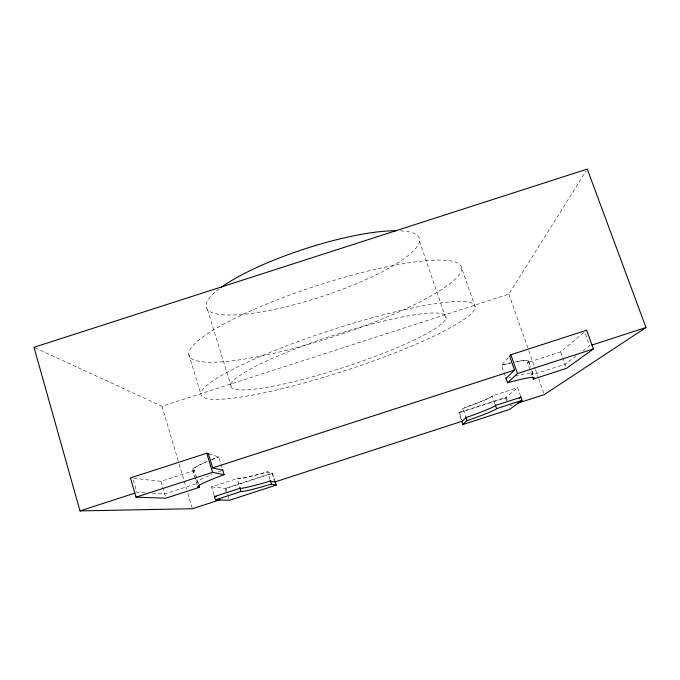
<?xml version="1.0" encoding="UTF-8"?>
<svg xmlns="http://www.w3.org/2000/svg" width="680" height="680" viewBox="0 0 680 680"><rect width="100%" height="100%" fill="white"/><g stroke="black" fill="none" stroke-linecap="round" stroke-linejoin="round"><path stroke-width="0.51" stroke-dasharray="3.4 2.55" d="M34.961 347.76L161.976 406.266L508.861 294.159L586.135 170.893M461.244 419.704L458.949 412.93L462.935 408.459A49.002 3.128 -18.3 0 0 492.192 395.938L517.625 387.694L520.693 396.466M508.283 357.671L501.483 365.279L505.546 376.966M458.949 412.93L505.418 397.859L517.625 387.694M514.769 362.075A69.275 5.78 -18.5 0 1 527.467 362.61L560.652 351.857L585.812 330.897M576.104 355.938L565.054 364.2L531.819 374.969A67.397 4.794 -18.4 0 0 515.491 375.938M582.896 350.854L589.696 345.772L584.664 331.857M133.79 478.312L161.016 481.321L194.446 470.492A64.753 5.423 -17.5 0 1 207.502 461.312M213.962 494.844L211.573 486.906L237.15 478.61A52.87 3.392 -17.7 0 0 267.554 471.801L272.603 473.348L274.728 480.199M211.573 486.906L225.904 488.487L272.603 473.348M510.204 405.654L512.202 405M145.129 492.915L136.884 492.473L132.744 478.193M152.345 493.289L164.721 493.943L198.212 483.089A68.96 4.921 -17.6 0 1 211.913 474.453M208.76 453.832L218.705 456.875L222.3 468.741M560.652 351.857L566.525 368.33M508.861 294.159L528.496 349.851M528.844 350.846L535.152 368.747M535.509 369.741L538.313 377.697M538.662 378.692L544.272 394.604M528.598 361.139L530.638 366.911M531.99 370.762L533.001 373.643M528.411 361.199L530.485 367.089M531.87 371.017L533.596 375.929M531.913 375.224L527.467 362.61A67.269 5.619 -18.5 0 0 514.998 361.981M461.66 268.048A143.191 26.843 -18 0 1 259.207 356.447A143.191 26.843 -18 0 1 254.889 309.009A143.191 26.843 -18 0 1 461.66 268.048L475.125 306.833A144.007 21.428 -18 0 1 270.036 391.501A144.007 21.428 -18 0 1 268.855 352.894A144.007 21.428 -18 0 1 475.125 306.833M507.178 400.146L506.166 397.239L459.425 412.394L462.4 421.158M505.418 397.859L506.421 400.758M494.896 403.75L492.192 395.938A52.317 3.349 -18.3 0 1 462.935 408.459L465.8 416.891M419.526 241.281L445.961 318.554A113.296 16.805 -18 0 1 278.111 385.195A113.296 16.805 -18 0 1 290.955 350.625A113.296 16.805 -18 0 1 445.961 318.554M274.745 482.018L272 473.161L225.029 488.393L225.922 491.351M269.9 479.383L267.554 471.801A51.238 3.281 -17.7 0 1 237.15 478.61L239.87 487.526M207.51 309.621L231.591 387.838M188.862 354.475L200.897 394.171M225.904 488.487L227.69 494.377M227.987 495.363L229.168 499.29M198.288 483.344L194.446 470.492A68.833 5.763 -17.5 0 1 207.136 461.55M193.077 469.829L195.135 476.688M195.423 477.675L196.894 482.579M192.661 469.948L197.149 484.967M161.976 406.266L178.849 463.071M179.155 464.091L186.685 489.447M187.893 493.51L192.108 507.705M161.016 481.321L165.963 498.168M400.63 230.843A112.005 25.304 -18 0 1 386.512 269.484A112.005 25.304 -18 0 1 247.869 313.863A112.005 25.304 -18 0 1 218.96 289M509.056 377.604A67.397 4.794 -18.4 0 1 510.977 377.094M217.931 472.056A68.96 4.921 -17.6 0 1 220.77 470.968M510.935 362.899A67.269 5.619 -18.5 0 0 501.483 365.279A69.275 5.78 -18.5 0 1 510.773 362.967M211.233 459.825A68.833 5.763 -17.5 0 1 218.705 456.875A64.753 5.423 -17.5 0 0 211.854 459.535"/><path stroke-width="1.02" d="M509.55 356.252L510.892 354.748L586.619 330.225L593.402 348.967L566.525 368.33L533.273 379.108A69.445 4.658 -18.4 0 0 507.577 382.806L505.886 377.944M506.056 378.42L514.522 370.124L509.643 356.15M461.907 421.642L462.893 424.55L467.075 420.639A49.087 2.516 -18.2 0 0 496.579 408.629L522.053 400.367L520.693 396.466M507.577 382.806L517.471 373.567L593.402 348.967M519.265 398.446L520.939 397.197L495.482 405.45A52.386 2.856 -18.2 0 1 466.038 417.596L462.4 421.158L274.745 482.018L270.411 481.04A51.306 2.796 -17.7 0 1 240.1 488.265L214.481 496.579L216.52 496.68M522.053 400.367L509.439 409.453L462.893 424.55M220.651 499.562L192.415 508.725L79.977 510.91L34 347.31L587.265 169.09L646 327.53L544.272 394.604L517.216 403.376M208.76 453.832L206.771 453.22L130.441 477.938L136.008 497.173L165.963 498.168L199.469 487.305A64.915 4.369 -17.6 0 1 224.102 474.683L222.598 469.736M79.977 510.91L134.886 493.119M208.361 453.713L212.644 467.925L514.522 370.124M591.711 345.117L646 327.53M136.008 497.173L212.543 472.37L224.102 474.683M214.26 495.831L215.45 499.8L241.077 491.495A52.972 2.728 -17.8 0 0 271.363 484.117L276.241 485.095L275.026 481.177M276.241 485.095L229.466 500.267L215.45 499.8M212.644 467.925L222.751 470.22M532.593 377.162L533.273 379.108M510.892 354.748L517.471 373.567M495.227 404.727L496.579 408.629M465.8 416.891L467.075 420.639M270.19 480.327L271.363 484.117M239.87 487.526L241.077 491.495M206.771 453.22L212.543 472.37M198.874 485.325L199.469 487.305M220.694 287.708A112.005 25.304 -18 0 1 396.44 230.724"/></g></svg>
